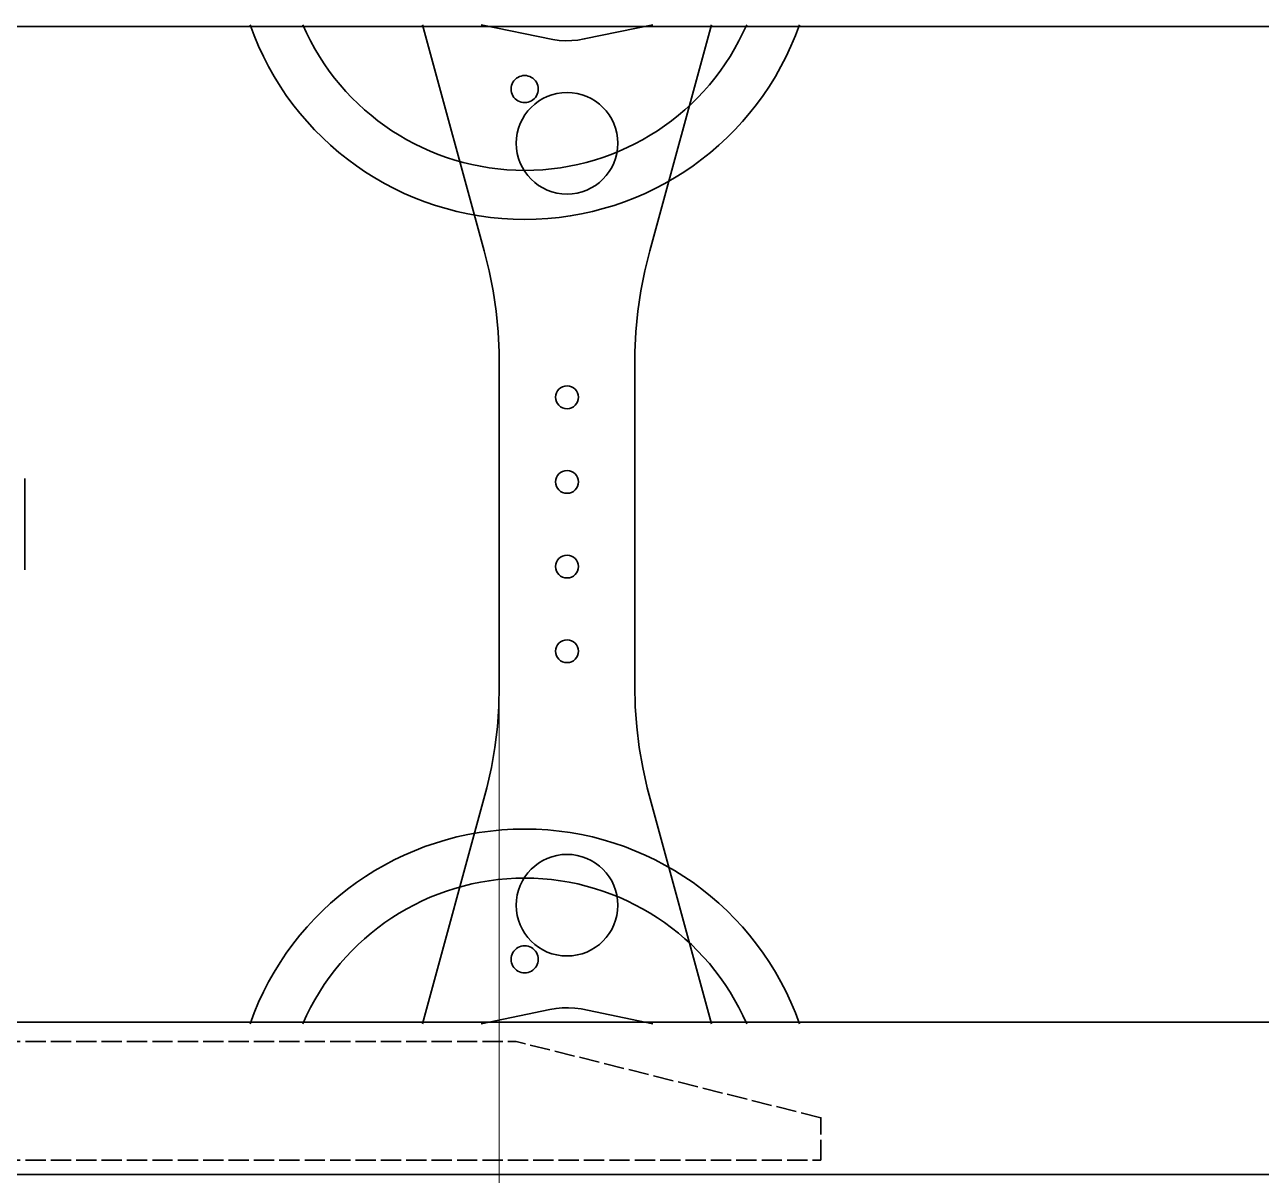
# Model space of a CAD drawing. Header units: millimetres. Extents: x 120 to 10915, y 515 to 8014.
# Drawn here: x 8355 to 9085, y 1786 to 2465 of the extents above; entities that cross this region are included whole.
import ezdxf

# ---------------------------------------------------------------- set-up
doc = ezdxf.new("R2010")
doc.units = ezdxf.units.MM
doc.linetypes.add('DASHED', pattern=[15, 12, -3])
doc.layers.get('0').update_dxf_attribs({"lineweight": 13})
doc.layers.add('201_Dimensions', color=7, linetype='Continuous', lineweight=13)
doc.layers.add('205_Chassis_top_view', color=7, linetype='Continuous', lineweight=13)

# ---------------------------------------------------------------- blocks, each defined once
blk = doc.blocks.new('2908045_1')
at = {"layer": '205_Chassis_top_view', "color": 3, "lineweight": 35}
blk.add_line((8354.6, 27), (8354.6, -27), dxfattribs=at)
blk = doc.blocks.new('2625442_3')
at = {"layer": '205_Chassis_top_view', "color": 3, "lineweight": 35}
for centre, radius, start, end in [((8649.999984, 352), 171.999935, 199.353497, 340.646503), ((8650, 352), 143, 203.490774, 336.509226), ((8649.999881, 257), 7.999989, 89.999149, 270.000851), ((8650.000119, 257), 7.999989, 269.999149, 90.000851), ((8649.999984, -352), 171.999935, 19.353497, 160.646503), ((8650, -352), 143, 23.490774, 156.509226), ((8649.999881, -257), 7.999989, 89.999149, 270.000851), ((8650.000119, -257), 7.999989, 269.999149, 90.000851)]:
    blk.add_arc(centre, radius, start, end, dxfattribs=at)
blk = doc.blocks.new('2838266_1')
at = {"layer": '205_Chassis_top_view', "color": 4, "linetype": 'DASHED', "lineweight": 35}
for p, q in [((7200, -305.5), (8645, -305.5)), ((8825, -350.5), (8645, -305.5)), ((8825, -375.5), (8825, -350.5)), ((7200, -375.5), (8825, -375.5))]:
    blk.add_line(p, q, dxfattribs=at)
at = {"layer": '205_Chassis_top_view', "color": 7, "lineweight": 5}
blk.add_point((8825, -350.5), dxfattribs=at)
blk = doc.blocks.new('3299516_1')
at = {"layer": '205_Chassis_top_view', "color": 3, "lineweight": 35}
blk.add_line((8635, -95.47357), (8635, 95.47357), dxfattribs=at)
for points in [[(8589.577148, 295), (8626.12793, 161.48291), (8629.048828, 149.694931), (8631.394531, 137.779007), (8633.158203, 125.76326), (8634.336914, 113.676018), (8634.925781, 101.54583), (8635, 95.473572)], [(8725.746094, 295), (8685.130859, 286.596222), (8681.473633, 285.97998), (8677.78125, 285.636505), (8674.072266, 285.567688), (8670.369141, 285.773987), (8666.692383, 286.254181), (8624.253906, 295)], [(8760.422852, 295), (8723.87207, 161.48291), (8720.951172, 149.694931), (8718.605469, 137.779007), (8716.841797, 125.76326), (8715.663086, 113.676018), (8715.074219, 101.54583), (8715, -95.473572), (8715.294922, -107.61451), (8716.179688, -119.726791), (8717.650391, -131.781845), (8719.706055, -143.751221), (8722.339844, -155.606659), (8760.422852, -295)], [(8635, -95.473572), (8634.705078, -107.61451), (8633.820312, -119.726791), (8632.349609, -131.781845), (8630.293945, -143.751221), (8627.660156, -155.606659), (8589.577148, -295)], [(8624.253906, -295), (8664.869141, -286.596222), (8668.526367, -285.97998), (8672.21875, -285.636505), (8675.927734, -285.567688), (8679.630859, -285.773987), (8683.307617, -286.254181), (8725.746094, -295)]]:
    blk.add_lwpolyline(points, dxfattribs=at)
for centre, radius in [((8675, 225), 30), ((8675, 75), 6.75), ((8675, 25), 6.75), ((8675, -25), 6.75), ((8675, -75), 6.75), ((8675, -225), 30)]:
    blk.add_circle(centre, radius, dxfattribs=at)
at = {"layer": '205_Chassis_top_view', "color": 1, "lineweight": 5}
blk.add_point((8635, 0), dxfattribs=at)
blk = doc.blocks.new('BLOCK101')
at = {"layer": '201_Dimensions', "color": 2, "lineweight": 18}
blk.add_line((8635, 0), (8635, -1352), dxfattribs=at)

msp = doc.modelspace()

# ---------------------------------------------------------------- linework, layer by layer
at = {"layer": '205_Chassis_top_view', "color": 3, "lineweight": 35}
for p, q in [((10210, 2464), (4055, 2464)), ((10210, 1876), (4055, 1876)), ((10210, 1786), (4055, 1786))]:
    msp.add_line(p, q, dxfattribs=at)

# ---------------------------------------------------------------- block references
at = {"color": 7, "lineweight": 35}
for name in ['2908045_1', '2625442_3', '2838266_1', '3299516_1']:
    msp.add_blockref(name, (0, 2170), dxfattribs=at)
at = {"layer": '201_Dimensions', "lineweight": 0}
msp.add_blockref('BLOCK101', (0, 2170), dxfattribs=at)

doc.saveas('drawing.dxf')
